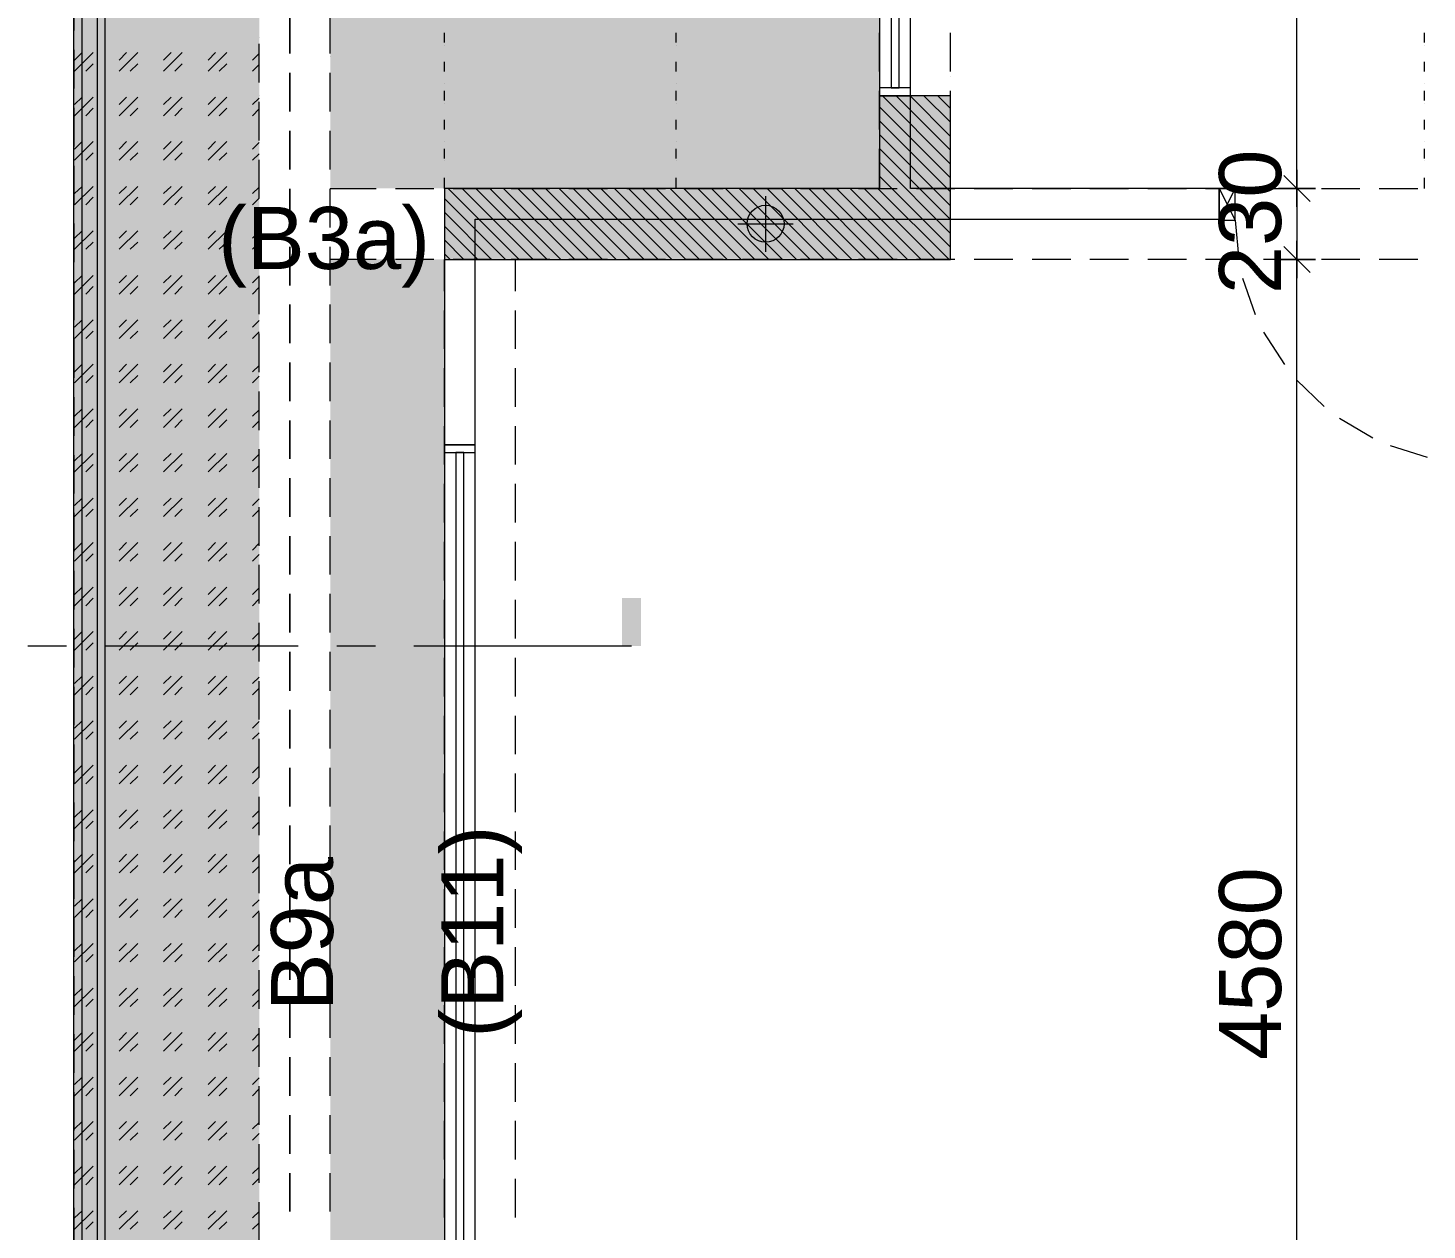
# Model space of a CAD drawing. Header units: millimetres. Extents: x -1303 to 98744, y -1303 to 90097.
# Drawn here: x 53795 to 58327, y 48959 to 52852 of the extents above; entities that cross this region are included whole.
import ezdxf

# ---------------------------------------------------------------- set-up
doc = ezdxf.new("R2010")
doc.units = ezdxf.units.MM
doc.layers.add('PDF_Geometry', color=7, linetype='Continuous')
doc.layers.add('PDF_Text', color=7, linetype='Continuous')
doc.layers.add('PDF_Solid Fills', color=192, linetype='Continuous', true_color=0xc2c0c0c0)
doc.styles.add('PDF ArialMT', font='arial.ttf')

msp = doc.modelspace()

# ---------------------------------------------------------------- hatches: boundary and pattern name
at = {"layer": 'PDF_Solid Fills'}
msp.add_hatch(color=256, dxfattribs=at).paths.add_polyline_path([(56784.30755, 52632.7161), (56554.28686, 52632.7161), (56554.28686, 52332.70656), (55144.26969, 52332.70656), (55144.26969, 52102.68174), (56784.30755, 52102.68174)])

# ---------------------------------------------------------------- linework, layer by layer
at = {"layer": 'PDF_Geometry', "color": 9, "lineweight": 0, "true_color": 0xc0c0c0}
for points in [[(55344.16586, 61907.19337), (53968.93443, 61907.19337), (53968.93443, 61322.40183), (53968.93443, 46717.02259), (55143.59199, 46717.02259)], [(55344.16586, 61857.26272), (54018.86508, 61857.26272), (54018.86508, 61322.40183), (54018.86508, 46766.95324), (55143.59199, 46766.95324)], [(55143.59199, 46692.48082), (53943.54554, 46692.48082), (53943.54554, 61322.40183)], [(55143.59199, 46792.34213), (54044.25397, 46792.34213), (54044.25397, 61322.40183)], [(54543.56876, 52674.94828), (54543.56876, 52800.19846)], [(54543.56876, 52487.06885), (54543.56876, 52612.32317)], [(54543.56876, 52300.03655), (54543.56876, 52424.44375)], [(56553.52239, 52332.19829), (55143.59199, 52332.19829), (55143.59199, 51501.98083), (55243.45743, 51501.98083)], [(57653.70753, 52332.19829), (57705.33243, 52229.79561), (57717.17975, 52102.00405)], [(57705.33243, 52332.19829), (57653.70753, 52229.79561)], [(54543.56876, 52112.16126), (54543.56876, 52237.41145)], [(54543.56876, 51925.12896), (54543.56876, 52049.53616)], [(57729.87419, 52041.0732), (57770.49889, 51923.43471)], [(54543.56876, 51737.24954), (54543.56876, 51862.50386)], [(57797.57789, 51866.73534), (57865.28159, 51761.79543)], [(54543.56876, 51549.37425), (54543.56876, 51674.62443)], [(57904.21205, 51712.70777), (57993.92028, 51626.38803)], [(58043.85093, 51588.3047), (58151.33221, 51524.83248)], [(58208.03158, 51499.44359), (58327.36018, 51462.20325)], [(54543.56876, 51362.34194), (54543.56876, 51487.59214)], [(54543.56876, 51174.46252), (54543.56876, 51299.71685)], [(54543.56876, 50987.43435), (54543.56876, 51112.68455)], [(54543.56876, 50799.55493), (54543.56876, 50924.80513)], [(54543.56876, 50612.52263), (54543.56876, 50736.92983)], [(54543.56876, 50424.64733), (54543.56876, 50549.89753)], [(54543.56876, 50237.61504), (54543.56876, 50362.01811)], [(54543.56876, 50049.73561), (54543.56876, 50174.98994)], [(54543.56876, 49862.70332), (54543.56876, 49987.11052)], [(54543.56876, 49674.82803), (54543.56876, 49800.07821)], [(54543.56876, 49486.9486), (54543.56876, 49612.20292)], [(54543.56876, 49299.9163), (54543.56876, 49425.17063)], [(54543.56876, 49112.04101), (54543.56876, 49237.2912)], [(54543.56876, 48925.00871), (54543.56876, 49049.41591)]]:
    msp.add_lwpolyline(points, dxfattribs=at)
at = {"layer": 'PDF_Geometry', "color": 122, "lineweight": 0, "true_color": 0x00b88a}
for points in [[(57905.90629, 52371.97173), (57905.90629, 52352.50857), (57905.90629, 58257.11924), (57905.90629, 58237.65195)], [(57905.90629, 52332.19829), (57905.90629, 52102.00405)], [(57905.90629, 47562.47172), (57905.90629, 47542.16144), (57905.90629, 52082.54089), (57905.90629, 52062.2306)]]:
    msp.add_lwpolyline(points, dxfattribs=at)
at = {"layer": 'PDF_Geometry', "color": 9, "lineweight": 0, "true_color": 0xc0c0c0}
for points in [[(56553.52239, 52632.63346), (56654.23164, 52632.63346), (56654.23164, 57976.99436), (56553.52239, 57976.99436)], [(56590.7586, 52658.02235), (56616.99379, 52658.02235), (56616.99379, 57951.60547), (56590.7586, 57951.60547)], [(54643.4342, 52893.29105), (54643.4342, 52768.88798)], [(54643.4342, 52706.25876), (54643.4342, 52581.00856)], [(56654.23082, 52332.19829), (56654.23082, 52632.63346), (56553.52239, 52632.63346), (56553.52239, 52332.19829), (55143.59199, 52332.19829), (55143.59199, 51501.98083), (55243.45743, 51501.98083), (55243.45743, 52232.33285), (57653.70753, 52232.33285), (57653.70753, 52332.19829)], [(56553.52239, 52632.63346), (56654.23164, 52632.63346), (56654.23164, 52658.02235), (56553.52239, 52658.02235)], [(54643.4342, 52518.38347), (54643.4342, 52393.12914)], [(54643.4342, 52331.35116), (54643.4342, 52206.10097)], [(57653.70753, 52229.79561), (57705.3316, 52229.79561), (57705.3316, 52332.19746), (57653.70753, 52332.19746)], [(54643.4342, 52143.47174), (54643.4342, 52018.22155)], [(54643.4342, 51956.44357), (54643.4342, 51831.18924)], [(54643.4342, 51768.56415), (54643.4342, 51643.31395)], [(54643.4342, 51580.68473), (54643.4342, 51456.28166)], [(55143.59199, 51476.59194), (55243.45495, 51476.59194), (55243.45495, 51501.98083), (55143.59199, 51501.98083)], [(55143.59199, 47992.38858), (55243.45495, 47992.38858), (55243.45495, 51501.97928), (55143.59199, 51501.97928)], [(55180.83233, 48018.62458), (55207.06751, 48018.62458), (55207.06751, 51476.59116), (55180.83233, 51476.59116)], [(54643.4342, 51393.65656), (54643.4342, 51268.40223)], [(54643.4342, 51205.77713), (54643.4342, 51081.36993)], [(54643.4342, 51018.74483), (54643.4342, 50893.49464)], [(54643.4342, 50830.86954), (54643.4342, 50705.61521)], [(54643.4342, 50643.83725), (54643.4342, 50518.58292)], [(54643.4342, 50455.95782), (54643.4342, 50330.70763)], [(54643.4342, 50268.92552), (54643.4342, 50143.67533)], [(54643.4342, 50081.05023), (54643.4342, 49955.7959)], [(54643.4342, 49893.1708), (54643.4342, 49768.76773)], [(54643.4342, 49706.13851), (54643.4342, 49580.88831)], [(54643.4342, 49518.26322), (54643.4342, 49393.85601)], [(54643.4342, 49331.23091), (54643.4342, 49205.98072)], [(54643.4342, 49143.35149), (54643.4342, 49018.94842)]]:
    msp.add_lwpolyline(points, close=True, dxfattribs=at)
at = {"layer": 'PDF_Geometry', "lineweight": 0}
for points in [[(53943.54554, 52968.6106), (53943.54554, 52843.3604)], [(54543.56876, 52820.50875), (54543.56876, 52820.50875)], [(54773.76301, 52820.50875), (54773.76301, 52820.50875)], [(54773.76301, 52820.50875), (54773.76301, 52820.50875)], [(56553.52239, 52820.50875), (56553.52239, 52820.50875)], [(56553.52239, 52820.50875), (56553.52239, 52820.50875)], [(56783.71663, 52820.50875), (56783.71663, 52820.50875)], [(56783.71663, 52820.50875), (56783.71663, 52820.50875)], [(53943.54554, 52780.73531), (53943.54554, 52656.3281)], [(53945.23979, 52712.18448), (54005.32352, 52772.27235)], [(53945.23979, 52747.73057), (53969.78156, 52772.27235)], [(54089.95315, 52712.18448), (54150.041, 52772.27235)], [(54089.95315, 52747.73057), (54113.65192, 52772.27235)], [(54233.82351, 52712.18448), (54293.91137, 52772.27235)], [(54233.82351, 52747.73057), (54258.3694, 52772.27235)], [(54378.54099, 52712.18448), (54438.62886, 52772.27235)], [(54378.54099, 52747.73057), (54402.23977, 52772.27235)], [(54522.41136, 52747.73057), (54543.56876, 52769.73098)], [(55143.59199, 52795.96698), (55143.59199, 52795.96698)], [(55143.59199, 52795.96698), (55143.59199, 52795.96698)], [(55894.25843, 52795.96698), (55894.25843, 52795.96698)], [(55894.25843, 52795.96698), (55894.25843, 52795.96698)], [(58318.89722, 52795.96698), (58318.89722, 52795.96698)], [(58318.89722, 52795.96698), (58318.89722, 52795.96698)], [(53981.62888, 52712.18448), (54005.32352, 52735.87913)], [(54125.49924, 52712.18448), (54150.041, 52735.87913)], [(54270.21673, 52712.18448), (54293.91137, 52735.87913)], [(54414.08709, 52712.18448), (54438.62886, 52735.87913)], [(54522.41136, 52712.18448), (54543.56876, 52733.34189)], [(54543.56876, 52757.88365), (54543.56876, 52757.88365)], [(54773.76301, 52757.88365), (54773.76301, 52757.88365)], [(54773.76301, 52757.88365), (54773.76301, 52757.88365)], [(55143.59199, 52733.34189), (55143.59199, 52733.34189)], [(55143.59199, 52733.34189), (55143.59199, 52733.34189)], [(55894.25843, 52733.34189), (55894.25843, 52733.34189)], [(55894.25843, 52733.34189), (55894.25843, 52733.34189)], [(56553.52239, 52757.88365), (56553.52239, 52757.88365)], [(56553.52239, 52757.88365), (56553.52239, 52757.88365)], [(56783.71663, 52757.88365), (56783.71663, 52757.88365)], [(56783.71663, 52757.88365), (56783.71663, 52757.88365)], [(58318.89722, 52733.34189), (58318.89722, 52733.34189)], [(58318.89722, 52733.34189), (58318.89722, 52733.34189)], [(54543.56876, 52695.25856), (54543.56876, 52695.25856)], [(54773.76301, 52695.25856), (54773.76301, 52695.25856)], [(54773.76301, 52695.25856), (54773.76301, 52695.25856)], [(55143.59199, 52670.71679), (55143.59199, 52670.71679)], [(55143.59199, 52670.71679), (55143.59199, 52670.71679)], [(55894.25843, 52670.71679), (55894.25843, 52670.71679)], [(55894.25843, 52670.71679), (55894.25843, 52670.71679)], [(56553.52239, 52695.25856), (56553.52239, 52695.25856)], [(56553.52239, 52695.25856), (56553.52239, 52695.25856)], [(56783.71663, 52695.25856), (56783.71663, 52695.25856)], [(56783.71663, 52695.25856), (56783.71663, 52695.25856)], [(58318.89722, 52670.71679), (58318.89722, 52670.71679)], [(58318.89722, 52670.71679), (58318.89722, 52670.71679)], [(53945.23979, 52567.46699), (54005.32352, 52627.55486)], [(53945.23979, 52603.86021), (53969.78156, 52627.55486)], [(54089.95315, 52567.46699), (54150.041, 52627.55486)], [(54089.95315, 52603.86021), (54113.65192, 52627.55486)], [(54233.82351, 52567.46699), (54293.91137, 52627.55486)], [(54233.82351, 52603.86021), (54258.3694, 52627.55486)], [(54378.54099, 52567.46699), (54438.62886, 52627.55486)], [(54378.54099, 52603.86021), (54402.23977, 52627.55486)], [(54543.56876, 52632.63346), (54543.56876, 52632.63346)], [(54773.76301, 52632.63346), (54773.76301, 52632.63346)], [(54773.76301, 52632.63346), (54773.76301, 52632.63346)], [(56553.52239, 52632.63346), (56553.52239, 52632.63346)], [(56553.52239, 52632.63346), (56553.52239, 52632.63346)], [(56562.83248, 52632.63346), (56783.71663, 52410.90218)], [(56607.68453, 52632.63346), (56783.71663, 52455.75836)], [(56652.54071, 52632.63346), (56783.71663, 52500.61042)], [(56697.39275, 52632.63346), (56783.71663, 52546.30958)], [(56742.24893, 52632.63346), (56783.71663, 52591.16577)], [(56783.71663, 52632.63346), (56783.71663, 52632.63346)], [(56783.71663, 52632.63346), (56783.71663, 52632.63346)], [(53943.54554, 52593.703), (53943.54554, 52468.45281)], [(53981.62888, 52567.46699), (54005.32352, 52592.00876)], [(54125.49924, 52567.46699), (54150.041, 52592.00876)], [(54270.21673, 52567.46699), (54293.91137, 52592.00876)], [(54414.08709, 52567.46699), (54438.62886, 52592.00876)], [(54522.41136, 52603.86021), (54543.56876, 52625.01762)], [(54522.41136, 52567.46699), (54543.56876, 52589.47152)], [(55143.59199, 52608.09169), (55143.59199, 52608.09169)], [(55143.59199, 52608.09169), (55143.59199, 52608.09169)], [(55894.25843, 52608.09169), (55894.25843, 52608.09169)], [(55894.25843, 52608.09169), (55894.25843, 52608.09169)], [(56553.52239, 52596.24024), (56783.71663, 52366.05014)], [(58318.89722, 52608.09169), (58318.89722, 52608.09169)], [(58318.89722, 52608.09169), (58318.89722, 52608.09169)], [(55143.59199, 52545.46247), (55143.59199, 52545.46247)], [(55143.59199, 52545.46247), (55143.59199, 52545.46247)], [(55894.25843, 52545.46247), (55894.25843, 52545.46247)], [(55894.25843, 52545.46247), (55894.25843, 52545.46247)], [(56553.52239, 52551.38819), (56783.71663, 52321.19396)], [(58318.89722, 52545.46247), (58318.89722, 52545.46247)], [(58318.89722, 52545.46247), (58318.89722, 52545.46247)], [(56553.52239, 52506.53614), (56783.71663, 52276.34191)], [(53945.23979, 52423.59663), (54005.32352, 52483.68449)], [(53945.23979, 52459.14273), (53969.78156, 52483.68449)], [(53981.62888, 52423.59663), (54005.32352, 52447.2954)], [(54089.95315, 52423.59663), (54150.041, 52483.68449)], [(54089.95315, 52459.14273), (54113.65192, 52483.68449)], [(54125.49924, 52423.59663), (54150.041, 52447.2954)], [(54233.82351, 52423.59663), (54293.91137, 52483.68449)], [(54233.82351, 52459.14273), (54258.3694, 52483.68449)], [(54270.21673, 52423.59663), (54293.91137, 52447.2954)], [(54378.54099, 52423.59663), (54438.62886, 52483.68449)], [(54378.54099, 52459.14273), (54402.23977, 52483.68449)], [(54414.08709, 52423.59663), (54438.62886, 52447.2954)], [(54522.41136, 52459.14273), (54543.56876, 52481.14725)], [(54522.41136, 52423.59663), (54543.56876, 52444.75403)], [(55143.59199, 52482.83737), (55143.59199, 52482.83737)], [(55143.59199, 52482.83737), (55143.59199, 52482.83737)], [(55894.25843, 52482.83737), (55894.25843, 52482.83737)], [(55894.25843, 52482.83737), (55894.25843, 52482.83737)], [(56553.52239, 52461.67996), (56783.71663, 52231.48985)], [(58318.89722, 52482.83737), (58318.89722, 52482.83737)], [(58318.89722, 52482.83737), (58318.89722, 52482.83737)], [(53943.54554, 52405.82358), (53943.54554, 52281.42051)], [(55143.59199, 52421.0594), (55143.59199, 52421.0594)], [(55143.59199, 52421.0594), (55143.59199, 52421.0594)], [(55894.25843, 52421.0594), (55894.25843, 52421.0594)], [(55894.25843, 52421.0594), (55894.25843, 52421.0594)], [(56553.52239, 52416.82792), (56783.71663, 52186.63367)], [(58318.89722, 52421.0594), (58318.89722, 52421.0594)], [(58318.89722, 52421.0594), (58318.89722, 52421.0594)], [(56553.52239, 52371.97173), (56783.71663, 52141.78163)], [(53945.23979, 52278.87914), (54005.32352, 52338.967)], [(53945.23979, 52315.27236), (53969.78156, 52338.967)], [(54089.95315, 52278.87914), (54150.041, 52338.967)], [(54089.95315, 52315.27236), (54113.65192, 52338.967)], [(54233.82351, 52278.87914), (54293.91137, 52338.967)], [(54233.82351, 52315.27236), (54258.3694, 52338.967)], [(54378.54099, 52278.87914), (54438.62886, 52338.967)], [(54378.54099, 52315.27236), (54402.23977, 52338.967)], [(54522.41136, 52315.27236), (54543.56876, 52336.42977)], [(55143.59199, 52332.19829), (55143.59199, 52332.19829)], [(55143.59199, 52332.19829), (55143.59199, 52332.19829)], [(55156.28644, 52332.19829), (55386.48067, 52102.00405)], [(55201.14262, 52332.19829), (55431.33272, 52102.00405)], [(55245.99466, 52332.19829), (55476.1889, 52102.00405)], [(55290.85084, 52332.19829), (55521.04095, 52102.00405)], [(55335.70289, 52332.19829), (55565.89713, 52102.00405)], [(55381.40206, 52332.19829), (55610.74918, 52102.00405)], [(55426.25825, 52332.19829), (55655.60123, 52102.00405)], [(55471.1103, 52332.19829), (55700.45741, 52102.00405)], [(55515.96235, 52332.19829), (55745.30946, 52102.00405)], [(55560.81853, 52332.19829), (55791.00863, 52102.00405)], [(55605.67057, 52332.19829), (55835.86482, 52102.00405)], [(55650.52675, 52332.19829), (55880.71686, 52102.00405)], [(55695.37881, 52332.19829), (55925.57304, 52102.00405)], [(55740.23086, 52332.19829), (55970.42509, 52102.00405)], [(55785.08704, 52332.19829), (56015.27714, 52102.00405)], [(55829.93908, 52332.19829), (56060.13332, 52102.00405)], [(55874.79526, 52332.19829), (56104.98537, 52102.00405)], [(55894.25843, 52332.19829), (55894.25843, 52332.19829)], [(55894.25843, 52332.19829), (55894.25843, 52332.19829)], [(55919.64732, 52332.19829), (56149.84155, 52102.00405)], [(55964.49937, 52332.19829), (56194.6936, 52102.00405)], [(56009.35555, 52332.19829), (56239.54565, 52102.00405)], [(56054.20759, 52332.19829), (56284.40183, 52102.00405)], [(56099.06377, 52332.19829), (56329.25388, 52102.00405)], [(56143.91583, 52332.19829), (56374.11006, 52102.00405)], [(56189.61499, 52332.19829), (56418.96211, 52102.00405)], [(56234.47118, 52332.19829), (56463.81416, 52102.00405)], [(56279.32323, 52332.19829), (56508.67034, 52102.00405)], [(56324.17528, 52332.19829), (56553.52239, 52102.00405)], [(56369.03146, 52332.19829), (56599.22156, 52102.00405)], [(56413.8835, 52332.19829), (56644.07775, 52102.00405)], [(56458.73969, 52332.19829), (56688.92979, 52102.00405)], [(56503.59174, 52332.19829), (56733.78597, 52102.00405)], [(56548.44379, 52332.19829), (56778.63802, 52102.00405)], [(57905.90629, 52332.19829), (57905.90629, 52332.19829)], [(57905.90629, 52332.19829), (57905.90629, 52332.19829)], [(58318.89722, 52332.19829), (58318.89722, 52332.19829)], [(58318.89722, 52332.19829), (58318.89722, 52332.19829)], [(53981.62888, 52278.87914), (54005.32352, 52303.42504)], [(54125.49924, 52278.87914), (54150.041, 52303.42504)], [(54270.21673, 52278.87914), (54293.91137, 52303.42504)], [(54414.08709, 52278.87914), (54438.62886, 52303.42504)], [(54522.41136, 52278.87914), (54543.56876, 52300.88367)], [(55143.59199, 52300.03655), (55341.62862, 52102.00405)], [(53943.54554, 52218.79541), (53943.54554, 52093.54108)], [(55143.59199, 52255.1845), (55296.77244, 52102.00405)], [(53945.23979, 52135.00878), (54005.32352, 52195.09664)], [(53945.23979, 52171.402), (53969.78156, 52195.09664)], [(54089.95315, 52135.00878), (54150.041, 52195.09664)], [(54089.95315, 52171.402), (54113.65192, 52195.09664)], [(54233.82351, 52135.00878), (54293.91137, 52195.09664)], [(54233.82351, 52171.402), (54258.3694, 52195.09664)], [(54378.54099, 52135.00878), (54438.62886, 52195.09664)], [(54378.54099, 52171.402), (54402.23977, 52195.09664)], [(54522.41136, 52171.402), (54543.56876, 52192.55941)], [(55143.59199, 52210.33245), (55251.92039, 52102.00405)], [(53981.62888, 52135.00878), (54005.32352, 52158.70756)], [(54125.49924, 52135.00878), (54150.041, 52158.70756)], [(54270.21673, 52135.00878), (54293.91137, 52158.70756)], [(54414.08709, 52135.00878), (54438.62886, 52158.70756)], [(54522.41136, 52135.00878), (54543.56876, 52156.16619)], [(55143.59199, 52165.47627), (55207.06421, 52102.00405)], [(55143.59199, 52120.62422), (55162.21216, 52102.00405)], [(57905.90629, 52102.00405), (57905.90629, 52102.00405)], [(57905.90629, 52102.00405), (57905.90629, 52102.00405)], [(53945.23979, 51990.29542), (54005.32352, 52050.37915)], [(53945.23979, 52026.68451), (53969.78156, 52050.37915)], [(54089.95315, 51990.29542), (54150.041, 52050.37915)], [(54089.95315, 52026.68451), (54113.65192, 52050.37915)], [(54233.82351, 51990.29542), (54293.91137, 52050.37915)], [(54233.82351, 52026.68451), (54258.3694, 52050.37915)], [(54378.54099, 51990.29542), (54438.62886, 52050.37915)], [(54378.54099, 52026.68451), (54402.23977, 52050.37915)], [(54522.41136, 52026.68451), (54543.56876, 52047.84192)], [(53943.54554, 52030.91599), (53943.54554, 51905.66579)], [(53981.62888, 51990.29542), (54005.32352, 52014.83719)], [(54125.49924, 51990.29542), (54150.041, 52014.83719)], [(54270.21673, 51990.29542), (54293.91137, 52014.83719)], [(54414.08709, 51990.29542), (54438.62886, 52014.83719)], [(54522.41136, 51990.29542), (54543.56876, 52012.29582)], [(53945.23979, 51846.42506), (54005.32352, 51906.50879)], [(53945.23979, 51882.81414), (53969.78156, 51906.50879)], [(54089.95315, 51846.42506), (54150.041, 51906.50879)], [(54089.95315, 51882.81414), (54113.65192, 51906.50879)], [(54233.82351, 51846.42506), (54293.91137, 51906.50879)], [(54233.82351, 51882.81414), (54258.3694, 51906.50879)], [(54378.54099, 51846.42506), (54438.62886, 51906.50879)], [(54378.54099, 51882.81414), (54402.23977, 51906.50879)], [(54522.41136, 51882.81414), (54543.56876, 51903.97155)], [(53981.62888, 51846.42506), (54005.32352, 51870.1197)], [(54125.49924, 51846.42506), (54150.041, 51870.1197)], [(54270.21673, 51846.42506), (54293.91137, 51870.1197)], [(54414.08709, 51846.42506), (54438.62886, 51870.1197)], [(54522.41136, 51846.42506), (54543.56876, 51867.58246)], [(53943.54554, 51843.88369), (53943.54554, 51718.6335)], [(53945.23979, 51702.55469), (54005.32352, 51762.63842)], [(53945.23979, 51738.09665), (53969.78156, 51762.63842)], [(53981.62888, 51702.55469), (54005.32352, 51726.24934)], [(54089.95315, 51702.55469), (54150.041, 51762.63842)], [(54089.95315, 51738.09665), (54113.65192, 51762.63842)], [(54125.49924, 51702.55469), (54150.041, 51726.24934)], [(54233.82351, 51702.55469), (54293.91137, 51762.63842)], [(54233.82351, 51738.09665), (54258.3694, 51762.63842)], [(54270.21673, 51702.55469), (54293.91137, 51726.24934)], [(54378.54099, 51702.55469), (54438.62886, 51762.63842)], [(54378.54099, 51738.09665), (54402.23977, 51762.63842)], [(54414.08709, 51702.55469), (54438.62886, 51726.24934)], [(54522.41136, 51738.09665), (54543.56876, 51759.25406)], [(54522.41136, 51702.55469), (54543.56876, 51723.7121)], [(53943.54554, 51656.0084), (53943.54554, 51530.75407)], [(53945.23979, 51557.83721), (54005.32352, 51617.92506)], [(53945.23979, 51594.22629), (53969.78156, 51617.92506)], [(54089.95315, 51557.83721), (54150.041, 51617.92506)], [(54089.95315, 51594.22629), (54113.65192, 51617.92506)], [(54233.82351, 51557.83721), (54293.91137, 51617.92506)], [(54233.82351, 51594.22629), (54258.3694, 51617.92506)], [(54378.54099, 51557.83721), (54438.62886, 51617.92506)], [(54378.54099, 51594.22629), (54402.23977, 51617.92506)], [(54522.41136, 51594.22629), (54543.56876, 51615.3837)], [(53981.62888, 51557.83721), (54005.32352, 51582.37897)], [(54125.49924, 51557.83721), (54150.041, 51582.37897)], [(54270.21673, 51557.83721), (54293.91137, 51582.37897)], [(54414.08709, 51557.83721), (54438.62886, 51582.37897)], [(54522.41136, 51557.83721), (54543.56876, 51578.99462)], [(53943.54554, 51468.12898), (53943.54554, 51343.72177)], [(53945.23979, 51413.96684), (54005.32352, 51474.0547)], [(53945.23979, 51449.50881), (53969.78156, 51474.0547)], [(54089.95315, 51413.96684), (54150.041, 51474.0547)], [(54089.95315, 51449.50881), (54113.65192, 51474.0547)], [(54233.82351, 51413.96684), (54293.91137, 51474.0547)], [(54233.82351, 51449.50881), (54258.3694, 51474.0547)], [(54378.54099, 51413.96684), (54438.62886, 51474.0547)], [(54378.54099, 51449.50881), (54402.23977, 51474.0547)], [(54522.41136, 51449.50881), (54543.56876, 51471.51333)], [(53981.62888, 51413.96684), (54005.32352, 51437.66148)], [(54125.49924, 51413.96684), (54150.041, 51437.66148)], [(54270.21673, 51413.96684), (54293.91137, 51437.66148)], [(54414.08709, 51413.96684), (54438.62886, 51437.66148)], [(54522.41136, 51413.96684), (54543.56876, 51435.12425)], [(53945.23979, 51269.24935), (54005.32352, 51329.33722)], [(53945.23979, 51305.63844), (53969.78156, 51329.33722)], [(54089.95315, 51269.24935), (54150.041, 51329.33722)], [(54089.95315, 51305.63844), (54113.65192, 51329.33722)], [(54233.82351, 51269.24935), (54293.91137, 51329.33722)], [(54233.82351, 51305.63844), (54258.3694, 51329.33722)], [(54378.54099, 51269.24935), (54438.62886, 51329.33722)], [(54378.54099, 51305.63844), (54402.23977, 51329.33722)], [(54522.41136, 51305.63844), (54543.56876, 51326.79585)], [(53943.54554, 51281.09667), (53943.54554, 51155.84648)], [(53981.62888, 51269.24935), (54005.32352, 51293.79112)], [(54125.49924, 51269.24935), (54150.041, 51293.79112)], [(54270.21673, 51269.24935), (54293.91137, 51293.79112)], [(54414.08709, 51269.24935), (54438.62886, 51293.79112)], [(54522.41136, 51269.24935), (54543.56876, 51291.25389)], [(53945.23979, 51125.37899), (54005.32352, 51185.46685)], [(53945.23979, 51160.92508), (53969.78156, 51185.46685)], [(54089.95315, 51125.37899), (54150.041, 51185.46685)], [(54089.95315, 51160.92508), (54113.65192, 51185.46685)], [(54233.82351, 51125.37899), (54293.91137, 51185.46685)], [(54233.82351, 51160.92508), (54258.3694, 51185.46685)], [(54378.54099, 51125.37899), (54438.62886, 51185.46685)], [(54378.54099, 51160.92508), (54402.23977, 51185.46685)], [(54522.41136, 51160.92508), (54543.56876, 51182.92549)], [(53981.62888, 51125.37899), (54005.32352, 51149.07363)], [(54125.49924, 51125.37899), (54150.041, 51149.07363)], [(54270.21673, 51125.37899), (54293.91137, 51149.07363)], [(54414.08709, 51125.37899), (54438.62886, 51149.07363)], [(54522.41136, 51125.37899), (54543.56876, 51146.5364)], [(53943.54554, 51093.22138), (53943.54554, 50968.81418)], [(53945.23979, 50980.6615), (54005.32352, 51040.74936)], [(53945.23979, 51017.05472), (53969.78156, 51040.74936)], [(54089.95315, 50980.6615), (54150.041, 51040.74936)], [(54089.95315, 51017.05472), (54113.65192, 51040.74936)], [(54233.82351, 50980.6615), (54293.91137, 51040.74936)], [(54233.82351, 51017.05472), (54258.3694, 51040.74936)], [(54378.54099, 50980.6615), (54438.62886, 51040.74936)], [(54378.54099, 51017.05472), (54402.23977, 51040.74936)], [(53981.62888, 50980.6615), (54005.32352, 51005.20327)], [(54125.49924, 50980.6615), (54150.041, 51005.20327)], [(54270.21673, 50980.6615), (54293.91137, 51005.20327)], [(54414.08709, 50980.6615), (54438.62886, 51005.20327)], [(54522.41136, 51017.05472), (54543.56876, 51038.21212)], [(54522.41136, 50980.6615), (54543.56876, 51002.66603)], [(53943.54554, 50906.18909), (53943.54554, 50780.93476)], [(53945.23979, 50836.79113), (54005.32352, 50896.879)], [(53945.23979, 50872.33724), (53969.78156, 50896.879)], [(53981.62888, 50836.79113), (54005.32352, 50860.48991)], [(54089.95315, 50836.79113), (54150.041, 50896.879)], [(54089.95315, 50872.33724), (54113.65192, 50896.879)], [(54125.49924, 50836.79113), (54150.041, 50860.48991)], [(54233.82351, 50836.79113), (54293.91137, 50896.879)], [(54233.82351, 50872.33724), (54258.3694, 50896.879)], [(54270.21673, 50836.79113), (54293.91137, 50860.48991)], [(54378.54099, 50836.79113), (54438.62886, 50896.879)], [(54378.54099, 50872.33724), (54402.23977, 50896.879)], [(54414.08709, 50836.79113), (54438.62886, 50860.48991)], [(54522.41136, 50872.33724), (54543.56876, 50894.34176)], [(54522.41136, 50836.79113), (54543.56876, 50857.94854)], [(53945.23979, 50692.07365), (54005.32352, 50752.16151)], [(53945.23979, 50728.46687), (53969.78156, 50752.16151)], [(54089.95315, 50692.07365), (54150.041, 50752.16151)], [(54089.95315, 50728.46687), (54113.65192, 50752.16151)], [(54233.82351, 50692.07365), (54293.91137, 50752.16151)], [(54233.82351, 50728.46687), (54258.3694, 50752.16151)], [(54378.54099, 50692.07365), (54438.62886, 50752.16151)], [(54378.54099, 50728.46687), (54402.23977, 50752.16151)], [(54522.41136, 50728.46687), (54543.56876, 50749.62428)], [(53943.54554, 50718.30966), (53943.54554, 50593.90659)], [(53981.62888, 50692.07365), (54005.32352, 50716.61955)], [(54125.49924, 50692.07365), (54150.041, 50716.61955)], [(54270.21673, 50692.07365), (54293.91137, 50716.61955)], [(54414.08709, 50692.07365), (54438.62886, 50716.61955)], [(54522.41136, 50692.07365), (54543.56876, 50714.07818)], [(53945.23979, 50548.20329), (54005.32352, 50608.29114)], [(53945.23979, 50584.59651), (53969.78156, 50608.29114)], [(54089.95315, 50548.20329), (54150.041, 50608.29114)], [(54089.95315, 50584.59651), (54113.65192, 50608.29114)], [(54233.82351, 50548.20329), (54293.91137, 50608.29114)], [(54233.82351, 50584.59651), (54258.3694, 50608.29114)], [(54378.54099, 50548.20329), (54438.62886, 50608.29114)], [(54378.54099, 50584.59651), (54402.23977, 50608.29114)], [(54522.41136, 50584.59651), (54543.56876, 50605.75391)], [(53981.62888, 50548.20329), (54005.32352, 50571.90206)], [(54125.49924, 50548.20329), (54150.041, 50571.90206)], [(54270.21673, 50548.20329), (54293.91137, 50571.90206)], [(54414.08709, 50548.20329), (54438.62886, 50571.90206)], [(54522.41136, 50548.20329), (54543.56876, 50569.36069)], [(53943.54554, 50531.27736), (53943.54554, 50406.02717)], [(53945.23979, 50404.33292), (54005.32352, 50464.42078)], [(53945.23979, 50439.87902), (53969.78156, 50464.42078)], [(54089.95315, 50404.33292), (54150.041, 50464.42078)], [(54089.95315, 50439.87902), (54113.65192, 50464.42078)], [(54233.82351, 50404.33292), (54293.91137, 50464.42078)], [(54233.82351, 50439.87902), (54258.3694, 50464.42078)], [(54378.54099, 50404.33292), (54438.62886, 50464.42078)], [(54378.54099, 50439.87902), (54402.23977, 50464.42078)], [(54522.41136, 50439.87902), (54543.56876, 50461.03642)], [(53981.62888, 50404.33292), (54005.32352, 50428.0317)], [(54125.49924, 50404.33292), (54150.041, 50428.0317)], [(54270.21673, 50404.33292), (54293.91137, 50428.0317)], [(54414.08709, 50404.33292), (54438.62886, 50428.0317)], [(54522.41136, 50404.33292), (54543.56876, 50425.49033)], [(53943.54554, 50343.40207), (53943.54554, 50218.14775)], [(53945.23979, 50259.61956), (54005.32352, 50319.7033)], [(53945.23979, 50296.00865), (53969.78156, 50319.7033)], [(54089.95315, 50259.61956), (54150.041, 50319.7033)], [(54089.95315, 50296.00865), (54113.65192, 50319.7033)], [(54233.82351, 50259.61956), (54293.91137, 50319.7033)], [(54233.82351, 50296.00865), (54258.3694, 50319.7033)], [(54378.54099, 50259.61956), (54438.62886, 50319.7033)], [(54378.54099, 50296.00865), (54402.23977, 50319.7033)], [(54522.41136, 50296.00865), (54543.56876, 50317.16606)], [(53981.62888, 50259.61956), (54005.32352, 50283.31421)], [(54125.49924, 50259.61956), (54150.041, 50283.31421)], [(54270.21673, 50259.61956), (54293.91137, 50283.31421)], [(54414.08709, 50259.61956), (54438.62886, 50283.31421)], [(54522.41136, 50259.61956), (54543.56876, 50280.77697)], [(53943.54554, 50156.36977), (53943.54554, 50031.11957)], [(53945.23979, 50115.7492), (54005.32352, 50175.83293)], [(53945.23979, 50151.29116), (53969.78156, 50175.83293)], [(53981.62888, 50115.7492), (54005.32352, 50139.44384)], [(54089.95315, 50115.7492), (54150.041, 50175.83293)], [(54089.95315, 50151.29116), (54113.65192, 50175.83293)], [(54125.49924, 50115.7492), (54150.041, 50139.44384)], [(54233.82351, 50115.7492), (54293.91137, 50175.83293)], [(54233.82351, 50151.29116), (54258.3694, 50175.83293)], [(54270.21673, 50115.7492), (54293.91137, 50139.44384)], [(54378.54099, 50115.7492), (54438.62886, 50175.83293)], [(54378.54099, 50151.29116), (54402.23977, 50175.83293)], [(54414.08709, 50115.7492), (54438.62886, 50139.44384)], [(54522.41136, 50151.29116), (54543.56876, 50173.29569)], [(54522.41136, 50115.7492), (54543.56876, 50136.90661)], [(53945.23979, 49971.03172), (54005.32352, 50031.11957)], [(53945.23979, 50007.4208), (53969.78156, 50031.11957)], [(54089.95315, 49971.03172), (54150.041, 50031.11957)], [(54089.95315, 50007.4208), (54113.65192, 50031.11957)], [(54233.82351, 49971.03172), (54293.91137, 50031.11957)], [(54233.82351, 50007.4208), (54258.3694, 50031.11957)], [(54378.54099, 49971.03172), (54438.62886, 50031.11957)], [(54378.54099, 50007.4208), (54402.23977, 50031.11957)], [(54522.41136, 50007.4208), (54543.56876, 50028.5782)], [(53943.54554, 49968.49035), (53943.54554, 49843.24015)], [(53981.62888, 49971.03172), (54005.32352, 49995.57348)], [(54125.49924, 49971.03172), (54150.041, 49995.57348)], [(54270.21673, 49971.03172), (54293.91137, 49995.57348)], [(54414.08709, 49971.03172), (54438.62886, 49995.57348)], [(54522.41136, 49971.03172), (54543.56876, 49992.18912)], [(53945.23979, 49827.16135), (54005.32352, 49887.24921)], [(53945.23979, 49862.70332), (53969.78156, 49887.24921)], [(54089.95315, 49827.16135), (54150.041, 49887.24921)], [(54089.95315, 49862.70332), (54113.65192, 49887.24921)], [(54233.82351, 49827.16135), (54293.91137, 49887.24921)], [(54233.82351, 49862.70332), (54258.3694, 49887.24921)], [(54378.54099, 49827.16135), (54438.62886, 49887.24921)], [(54378.54099, 49862.70332), (54402.23977, 49887.24921)], [(54522.41136, 49862.70332), (54543.56876, 49884.70784)], [(53981.62888, 49827.16135), (54005.32352, 49850.85599)], [(54125.49924, 49827.16135), (54150.041, 49850.85599)], [(54270.21673, 49827.16135), (54293.91137, 49850.85599)], [(54414.08709, 49827.16135), (54438.62886, 49850.85599)], [(54522.41136, 49827.16135), (54543.56876, 49848.31876)], [(53943.54554, 49781.46218), (53943.54554, 49656.20785)], [(53945.23979, 49682.44386), (54005.32352, 49742.53173)], [(53945.23979, 49718.83295), (53969.78156, 49742.53173)], [(54089.95315, 49682.44386), (54150.041, 49742.53173)], [(54089.95315, 49718.83295), (54113.65192, 49742.53173)], [(54233.82351, 49682.44386), (54293.91137, 49742.53173)], [(54233.82351, 49718.83295), (54258.3694, 49742.53173)], [(54378.54099, 49682.44386), (54438.62886, 49742.53173)], [(54378.54099, 49718.83295), (54402.23977, 49742.53173)], [(54522.41136, 49718.83295), (54543.56876, 49739.99036)], [(53981.62888, 49682.44386), (54005.32352, 49706.98562)], [(54125.49924, 49682.44386), (54150.041, 49706.98562)], [(54270.21673, 49682.44386), (54293.91137, 49706.98562)], [(54414.08709, 49682.44386), (54438.62886, 49706.98562)], [(54522.41136, 49682.44386), (54543.56876, 49704.44839)], [(53943.54554, 49593.58275), (53943.54554, 49468.33256)], [(53945.23979, 49538.5735), (54005.32352, 49598.66136)], [(53945.23979, 49574.11959), (53969.78156, 49598.66136)], [(54089.95315, 49538.5735), (54150.041, 49598.66136)], [(54089.95315, 49574.11959), (54113.65192, 49598.66136)], [(54233.82351, 49538.5735), (54293.91137, 49598.66136)], [(54233.82351, 49574.11959), (54258.3694, 49598.66136)], [(54378.54099, 49538.5735), (54438.62886, 49598.66136)], [(54378.54099, 49574.11959), (54402.23977, 49598.66136)], [(54522.41136, 49574.11959), (54543.56876, 49596.11999)], [(53981.62888, 49538.5735), (54005.32352, 49562.26814)], [(54125.49924, 49538.5735), (54150.041, 49562.26814)], [(54270.21673, 49538.5735), (54293.91137, 49562.26814)], [(54414.08709, 49538.5735), (54438.62886, 49562.26814)], [(54522.41136, 49538.5735), (54543.56876, 49559.7309)], [(53945.23979, 49393.85601), (54005.32352, 49453.94387)], [(53945.23979, 49430.24923), (53969.78156, 49453.94387)], [(54089.95315, 49393.85601), (54150.041, 49453.94387)], [(54089.95315, 49430.24923), (54113.65192, 49453.94387)], [(54233.82351, 49393.85601), (54293.91137, 49453.94387)], [(54233.82351, 49430.24923), (54258.3694, 49453.94387)], [(54378.54099, 49393.85601), (54438.62886, 49453.94387)], [(54378.54099, 49430.24923), (54402.23977, 49453.94387)], [(53981.62888, 49393.85601), (54005.32352, 49418.39778)], [(54125.49924, 49393.85601), (54150.041, 49418.39778)], [(54270.21673, 49393.85601), (54293.91137, 49418.39778)], [(54414.08709, 49393.85601), (54438.62886, 49418.39778)], [(54522.41136, 49430.24923), (54543.56876, 49451.40663)], [(54522.41136, 49393.85601), (54543.56876, 49415.86054)], [(53943.54554, 49405.70333), (53943.54554, 49281.30026)], [(53945.23979, 49249.98564), (54005.32352, 49310.07351)], [(53945.23979, 49286.37886), (53969.78156, 49310.07351)], [(53981.62888, 49249.98564), (54005.32352, 49273.68442)], [(54089.95315, 49249.98564), (54150.041, 49310.07351)], [(54089.95315, 49286.37886), (54113.65192, 49310.07351)], [(54125.49924, 49249.98564), (54150.041, 49273.68442)], [(54233.82351, 49249.98564), (54293.91137, 49310.07351)], [(54233.82351, 49286.37886), (54258.3694, 49310.07351)], [(54270.21673, 49249.98564), (54293.91137, 49273.68442)], [(54378.54099, 49249.98564), (54438.62886, 49310.07351)], [(54378.54099, 49286.37886), (54402.23977, 49310.07351)], [(54414.08709, 49249.98564), (54438.62886, 49273.68442)], [(54522.41136, 49286.37886), (54543.56876, 49307.53627)], [(54522.41136, 49249.98564), (54543.56876, 49271.14305)], [(53943.54554, 49218.67516), (53943.54554, 49093.42083)], [(53945.23979, 49105.26816), (54005.32352, 49165.35602)], [(53945.23979, 49141.66138), (53969.78156, 49165.35602)], [(54089.95315, 49105.26816), (54150.041, 49165.35602)], [(54089.95315, 49141.66138), (54113.65192, 49165.35602)], [(54233.82351, 49105.26816), (54293.91137, 49165.35602)], [(54233.82351, 49141.66138), (54258.3694, 49165.35602)], [(54378.54099, 49105.26816), (54438.62886, 49165.35602)], [(54378.54099, 49141.66138), (54402.23977, 49165.35602)], [(54522.41136, 49141.66138), (54543.56876, 49162.81879)], [(53981.62888, 49105.26816), (54005.32352, 49129.81405)], [(54125.49924, 49105.26816), (54150.041, 49129.81405)], [(54270.21673, 49105.26816), (54293.91137, 49129.81405)], [(54414.08709, 49105.26816), (54438.62886, 49129.81405)], [(54522.41136, 49105.26816), (54543.56876, 49127.27268)], [(53943.54554, 49030.79574), (53943.54554, 48906.38854)], [(53945.23979, 48961.3978), (54005.32352, 49021.48565)], [(53945.23979, 48997.79102), (53969.78156, 49021.48565)], [(54089.95315, 48961.3978), (54150.041, 49021.48565)], [(54089.95315, 48997.79102), (54113.65192, 49021.48565)], [(54233.82351, 48961.3978), (54293.91137, 49021.48565)], [(54233.82351, 48997.79102), (54258.3694, 49021.48565)], [(54378.54099, 48961.3978), (54438.62886, 49021.48565)], [(54378.54099, 48997.79102), (54402.23977, 49021.48565)], [(54522.41136, 48997.79102), (54543.56876, 49018.94842)], [(53981.62888, 48961.3978), (54005.32352, 48985.09657)], [(54125.49924, 48961.3978), (54150.041, 48985.09657)], [(54270.21673, 48961.3978), (54293.91137, 48985.09657)], [(54414.08709, 48961.3978), (54438.62886, 48985.09657)], [(54522.41136, 48961.3978), (54543.56876, 48982.5552)]]:
    msp.add_lwpolyline(points, dxfattribs=at)
at = {"layer": 'PDF_Geometry', "color": 157, "lineweight": 0, "true_color": 0x3f5f7f}
for points in [[(54773.76301, 52768.88798), (54773.76301, 52893.29105)], [(56553.52239, 52711.33736), (56553.52239, 52835.74457)], [(56783.71663, 52711.33736), (56783.71663, 52835.74457)], [(54543.56876, 52674.94828), (54543.56876, 52800.19846)], [(54773.76301, 52581.00856), (54773.76301, 52706.25876)], [(56553.52239, 52523.46207), (56553.52239, 52648.71226)], [(56783.71663, 52523.46207), (56783.71663, 52648.71226)], [(54543.56876, 52487.06885), (54543.56876, 52612.32317)], [(54773.76301, 52393.12914), (54773.76301, 52518.38347)], [(56553.52239, 52332.19829), (56553.52239, 52460.83284)], [(56783.71663, 52332.19829), (56783.71663, 52460.83284)], [(54543.56876, 52300.03655), (54543.56876, 52424.44375)], [(54773.76301, 52332.19829), (54922.71197, 52332.19829)], [(54773.76301, 52206.10097), (54773.76301, 52331.35116)], [(54985.33707, 52332.19829), (55109.74014, 52332.19829)], [(55172.36937, 52332.19829), (55297.61956, 52332.19829)], [(55360.24466, 52332.19829), (55485.49898, 52332.19829)], [(55547.27696, 52332.19829), (55672.52716, 52332.19829)], [(55735.15638, 52332.19829), (55860.40658, 52332.19829)], [(55922.18455, 52332.19829), (56047.43888, 52332.19829)], [(56110.06398, 52332.19829), (56235.31417, 52332.19829)], [(56297.9434, 52332.19829), (56422.34647, 52332.19829)], [(56484.97157, 52332.19829), (56610.2259, 52332.19829)], [(56672.85099, 52332.19829), (56797.25819, 52332.19829)], [(56859.88329, 52332.19829), (56985.13348, 52332.19829)], [(57047.75858, 52332.19829), (57173.01291, 52332.19829)], [(57234.79088, 52332.19829), (57360.0452, 52332.19829)], [(57422.67031, 52332.19829), (57547.9205, 52332.19829)], [(57609.7026, 52332.19829), (57734.9528, 52332.19829)], [(57797.57789, 52332.19829), (57922.83222, 52332.19829)], [(57985.45732, 52332.19829), (58109.86039, 52332.19829)], [(58172.48962, 52332.19829), (58297.73981, 52332.19829)], [(54543.56876, 52112.16126), (54543.56876, 52237.41145)], [(54773.76301, 52018.22155), (54773.76301, 52143.47174)], [(54922.71197, 52102.00405), (54773.76301, 52102.00405)], [(55109.74014, 52102.00405), (54985.33707, 52102.00405)], [(55143.59199, 51999.60138), (55143.59199, 52102.00405)], [(55297.61956, 52102.00405), (55172.36937, 52102.00405)], [(55485.49898, 52102.00405), (55360.24466, 52102.00405)], [(55373.78623, 51999.60138), (55373.78623, 52102.00405)], [(55672.52716, 52102.00405), (55547.27696, 52102.00405)], [(55860.40658, 52102.00405), (55735.15638, 52102.00405)], [(56047.43888, 52102.00405), (55922.18455, 52102.00405)], [(56235.31417, 52102.00405), (56110.06398, 52102.00405)], [(56422.34647, 52102.00405), (56297.9434, 52102.00405)], [(56610.2259, 52102.00405), (56484.97157, 52102.00405)], [(56797.25819, 52102.00405), (56672.85099, 52102.00405)], [(56985.13348, 52102.00405), (56859.88329, 52102.00405)], [(57173.01291, 52102.00405), (57047.75858, 52102.00405)], [(57360.0452, 52102.00405), (57234.79088, 52102.00405)], [(57547.9205, 52102.00405), (57422.67031, 52102.00405)], [(57734.9528, 52102.00405), (57609.7026, 52102.00405)], [(57922.83222, 52102.00405), (57797.57789, 52102.00405)], [(58109.86039, 52102.00405), (57985.45732, 52102.00405)], [(58297.73981, 52102.00405), (58172.48962, 52102.00405)], [(54543.56876, 51925.12896), (54543.56876, 52049.53616)], [(54773.76301, 51831.18924), (54773.76301, 51956.44357)], [(55143.59199, 51812.5732), (55143.59199, 51936.97628)], [(55373.78623, 51812.5732), (55373.78623, 51936.97628)], [(54543.56876, 51737.24954), (54543.56876, 51862.50386)], [(54773.76301, 51643.31395), (54773.76301, 51768.56415)], [(55143.59199, 51624.69378), (55143.59199, 51749.94398)], [(55373.78623, 51624.69378), (55373.78623, 51749.94398)], [(54543.56876, 51549.37425), (54543.56876, 51674.62443)], [(54773.76301, 51456.28166), (54773.76301, 51580.68473)], [(55143.59199, 51437.66148), (55143.59199, 51562.06869)], [(55373.78623, 51437.66148), (55373.78623, 51562.06869)], [(54543.56876, 51362.34194), (54543.56876, 51487.59214)], [(54773.76301, 51268.40223), (54773.76301, 51393.65656)], [(55143.59199, 51249.78619), (55143.59199, 51375.03639)], [(55373.78623, 51249.78619), (55373.78623, 51375.03639)], [(54543.56876, 51174.46252), (54543.56876, 51299.71685)], [(54773.76301, 51081.36993), (54773.76301, 51205.77713)], [(55143.59199, 51061.90677), (55143.59199, 51187.15697)], [(55373.78623, 51061.90677), (55373.78623, 51187.15697)], [(54543.56876, 50987.43435), (54543.56876, 51112.68455)], [(54773.76301, 50893.49464), (54773.76301, 51018.74483)], [(55143.59199, 50874.87447), (55143.59199, 51000.12879)], [(55373.78623, 50874.87447), (55373.78623, 51000.12879)], [(54543.56876, 50799.55493), (54543.56876, 50924.80513)], [(54773.76301, 50705.61521), (54773.76301, 50830.86954)], [(55143.59199, 50686.99918), (55143.59199, 50812.24937)], [(55373.78623, 50686.99918), (55373.78623, 50812.24937)], [(54543.56876, 50612.52263), (54543.56876, 50736.92983)], [(54773.76301, 50518.58292), (54773.76301, 50643.83725)], [(55143.59199, 50499.96688), (55143.59199, 50624.36995)], [(55373.78623, 50499.96688), (55373.78623, 50624.36995)], [(54543.56876, 50424.64733), (54543.56876, 50549.89753)], [(54773.76301, 50330.70763), (54773.76301, 50455.95782)], [(55143.59199, 50312.08745), (55143.59199, 50437.34178)], [(55373.78623, 50312.08745), (55373.78623, 50437.34178)], [(54543.56876, 50237.61504), (54543.56876, 50362.01811)], [(54773.76301, 50143.67533), (54773.76301, 50268.92552)], [(55143.59199, 50125.05516), (55143.59199, 50249.46236)], [(55373.78623, 50125.05516), (55373.78623, 50249.46236)], [(54543.56876, 50049.73561), (54543.56876, 50174.98994)], [(54773.76301, 49955.7959), (54773.76301, 50081.05023)], [(55143.59199, 49937.17987), (55143.59199, 50062.43005)], [(55373.78623, 49937.17987), (55373.78623, 50062.43005)], [(54543.56876, 49862.70332), (54543.56876, 49987.11052)], [(54773.76301, 49768.76773), (54773.76301, 49893.1708)], [(55143.59199, 49750.14756), (55143.59199, 49874.55476)], [(55373.78623, 49750.14756), (55373.78623, 49874.55476)], [(54543.56876, 49674.82803), (54543.56876, 49800.07821)], [(54773.76301, 49580.88831), (54773.76301, 49706.13851)], [(55143.59199, 49562.26814), (55143.59199, 49687.52247)], [(55373.78623, 49562.26814), (55373.78623, 49687.52247)], [(54543.56876, 49486.9486), (54543.56876, 49612.20292)], [(54773.76301, 49393.85601), (54773.76301, 49518.26322)], [(55143.59199, 49374.39285), (55143.59199, 49499.64304)], [(55373.78623, 49374.39285), (55373.78623, 49499.64304)], [(54543.56876, 49299.9163), (54543.56876, 49425.17063)], [(54773.76301, 49205.98072), (54773.76301, 49331.23091)], [(55143.59199, 49187.36055), (55143.59199, 49312.61075)], [(55373.78623, 49187.36055), (55373.78623, 49312.61075)], [(54543.56876, 49112.04101), (54543.56876, 49237.2912)], [(54773.76301, 49018.94842), (54773.76301, 49143.35149)], [(55143.59199, 48999.48113), (55143.59199, 49124.73545)], [(55373.78623, 48999.48113), (55373.78623, 49124.73545)], [(54543.56876, 48925.00871), (54543.56876, 49049.41591)]]:
    msp.add_lwpolyline(points, dxfattribs=at)
at = {"layer": 'PDF_Geometry', "color": 180, "lineweight": 0, "true_color": 0x4f14ff}
for points in [[(55143.59199, 52804.42994), (55143.59199, 52835.74457)], [(55894.25843, 52804.42994), (55894.25843, 52835.74457)], [(58318.89722, 52804.42994), (58318.89722, 52835.74457)], [(55143.59199, 52711.33736), (55143.59199, 52742.65198)], [(55894.25843, 52711.33736), (55894.25843, 52742.65198)], [(58318.89722, 52711.33736), (58318.89722, 52742.65198)], [(55143.59199, 52617.39765), (55143.59199, 52648.71226)], [(55894.25843, 52617.39765), (55894.25843, 52648.71226)], [(58318.89722, 52617.39765), (58318.89722, 52648.71226)], [(55143.59199, 52523.46207), (55143.59199, 52554.77255)], [(55894.25843, 52523.46207), (55894.25843, 52554.77255)], [(58318.89722, 52523.46207), (58318.89722, 52554.77255)], [(55143.59199, 52429.52236), (55143.59199, 52460.83284)], [(55894.25843, 52429.52236), (55894.25843, 52460.83284)], [(58318.89722, 52429.52236), (58318.89722, 52460.83284)], [(55143.59199, 52332.19829), (55143.59199, 52366.89726)], [(55894.25843, 52332.19829), (55894.25843, 52366.89726)], [(58318.89722, 52332.19829), (58318.89722, 52366.89726)]]:
    msp.add_lwpolyline(points, dxfattribs=at)
at = {"layer": 'PDF_Geometry', "color": 5, "lineweight": 0}
msp.add_lwpolyline([(56783.71663, 52632.63346), (56553.52239, 52632.63346), (56553.52239, 52332.19829), (55143.59199, 52332.19829), (55143.59199, 52102.00405), (56783.71663, 52102.00405)], close=True, dxfattribs=at)
msp.add_lwpolyline([(56783.71663, 52632.63346), (56553.52239, 52632.63346), (56553.52239, 52332.19829), (55143.59199, 52332.19829), (55143.59199, 52102.00405), (56783.71663, 52102.00405)], close=True, dxfattribs=at)
at = {"layer": 'PDF_Geometry', "color": 122, "lineweight": 0, "true_color": 0x00b88a}
for points in [[(57949.0641, 52289.88348), (57863.59148, 52374.5131)], [(57905.90629, 52272.11043), (57905.90629, 52392.28614)], [(57846.66556, 52332.19829), (57965.99003, 52332.19829)], [(57863.59148, 52144.31886), (57949.0641, 52059.68923)], [(57905.90629, 52162.09191), (57905.90629, 52041.91619)], [(57965.99003, 52102.00405), (57846.66556, 52102.00405)]]:
    msp.add_lwpolyline(points, close=True, dxfattribs=at)
at = {"layer": 'PDF_Geometry', "color": 20, "lineweight": 0, "true_color": 0xff4405}
for points in [[(56183.6934, 52307.65652), (56183.6934, 52127.39293)], [(56093.98518, 52217.10117), (56274.24462, 52217.10117)]]:
    msp.add_lwpolyline(points, dxfattribs=at)
at = {"layer": 'PDF_Geometry', "color": 1, "lineweight": 0}
for points in [[(53794.59657, 50850.3327), (53919.8509, 50850.3327)], [(54045.10109, 50850.3327), (54669.66609, 50850.3327)], [(54794.92041, 50850.3327), (54920.1706, 50850.3327)], [(55044.57781, 50850.3327), (55749.54094, 50850.3327)]]:
    msp.add_lwpolyline(points, dxfattribs=at)
at = {"layer": 'PDF_Geometry', "color": 7, "lineweight": 0, "true_color": 0xffffff}
msp.add_circle((56184.26812, 52217.71242), 59.98489, dxfattribs=at)
at = {"layer": 'PDF_Geometry', "color": 20, "lineweight": 0, "true_color": 0xff4405}
msp.add_circle((56184.26849, 52217.69692), 59.98525, dxfattribs=at)
at = {"layer": 'PDF_Solid Fills', "color": 254, "lineweight": 0, "true_color": 0x00007f}
for points in [[(53944.30589, 61932.75169), (53944.30589, 47292.67347), (54544.24646, 61932.75169), (54544.24646, 47292.67347)], [(54774.27127, 52102.68174), (54774.27127, 47522.69415), (55144.26969, 52102.68174), (55144.26969, 47522.69415)]]:
    msp.add_solid(points, dxfattribs=at)
at = {"layer": 'PDF_Solid Fills', "color": 43, "lineweight": 0, "true_color": 0x00007f}
msp.add_solid([(56554.28686, 52332.70656), (56554.28686, 58277.6816), (54774.27127, 52332.70656), (54774.27127, 58277.6816)], dxfattribs=at)
at = {"layer": 'PDF_Solid Fills', "color": 1, "lineweight": 0}
msp.add_solid([(55780.85556, 50850.41535), (55780.85556, 51005.45947), (55718.90402, 50850.41535), (55718.90402, 51005.45947)], dxfattribs=at)

# ---------------------------------------------------------------- texts
at = {"layer": 'PDF_Text', "char_height": 201.084641, "attachment_point": 4, "rotation": 90, "style": 'PDF ArialMT'}
for s, insert in [('230', (57755.43222, 51989.67734)), ('4580', (57755.43222, 49509.28028))]:
    msp.add_mtext(s, dxfattribs=dict(at, insert=insert))
at = {"layer": 'PDF_Text', "color": 6, "insert": (54410.55817, 52141.56729), "char_height": 201.084641, "attachment_point": 4, "style": 'PDF ArialMT'}
msp.add_mtext('(B3a)', dxfattribs=at)
at = {"layer": 'PDF_Text', "color": 6, "char_height": 201.084641, "attachment_point": 4, "rotation": 90, "style": 'PDF ArialMT'}
for s, insert in [('(B11)', (55264.18311, 49581.8956)), ('B9a', (54684.04832, 49667.28285))]:
    msp.add_mtext(s, dxfattribs=dict(at, insert=insert))

doc.saveas('drawing.dxf')
